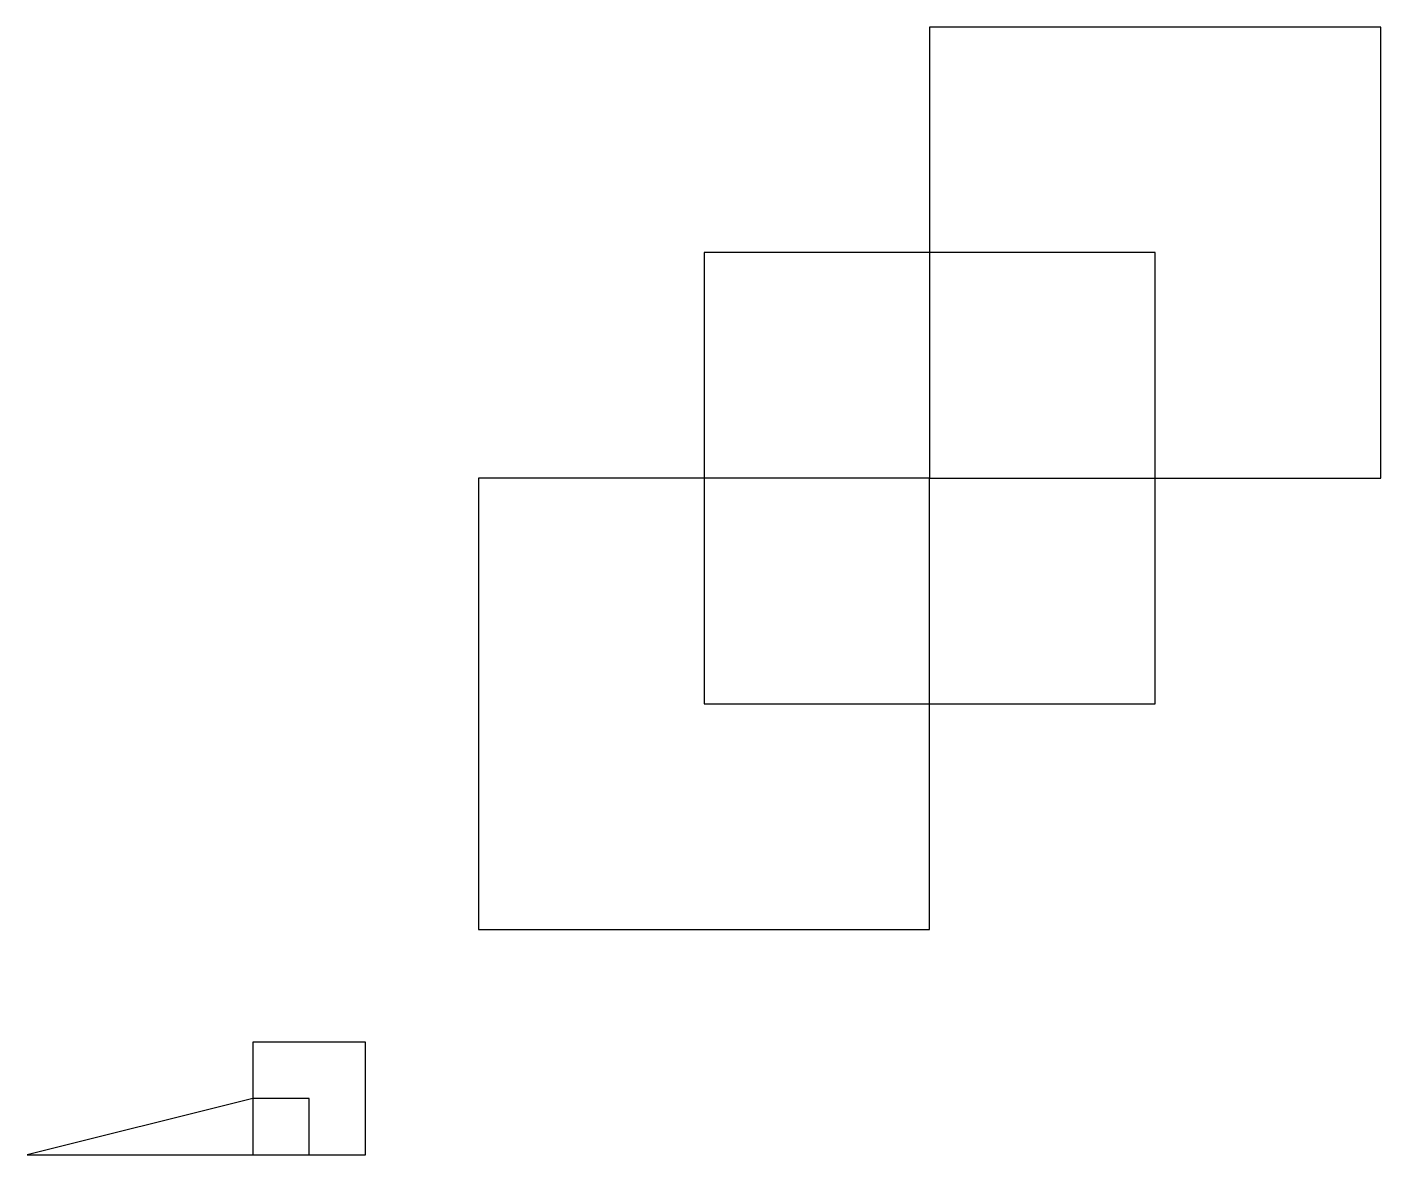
# Model space of a CAD drawing. Header units: metres. Extents: x -1 to 5, y 0 to 5.
import ezdxf

# ---------------------------------------------------------------- set-up
doc = ezdxf.new("R2010")
doc.units = ezdxf.units.M

msp = doc.modelspace()

# ---------------------------------------------------------------- linework, layer by layer
for points in [[(3, 3), (5, 3), (5, 5), (3, 5), (3, 3)], [(2, 2), (4, 2), (4, 4), (2, 4), (2, 2)], [(1, 1), (3, 1), (3, 3), (1, 3), (1, 1)], [(0, 0), (0.5, 0), (0.5, 0.5), (0, 0.5), (0, 0)], [(-1, 0), (0.25, 0), (0.25, 0.25), (0, 0.25), (-1, 0)]]:
    msp.add_lwpolyline(points)

doc.saveas('drawing.dxf')
